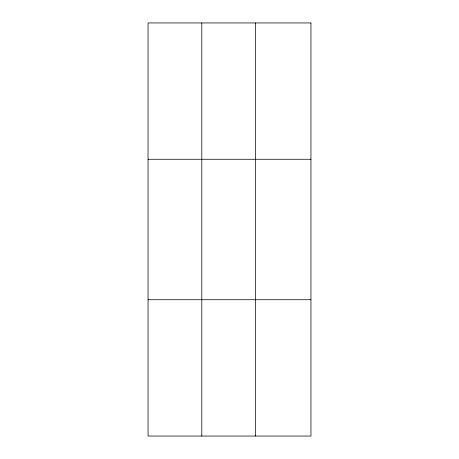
<?xml version="1.0" encoding="UTF-8"?>
<svg xmlns="http://www.w3.org/2000/svg" width="459" height="459" viewBox="0 0 459 459"><rect width="100%" height="100%" fill="white"/><g stroke="black" fill="none" stroke-linecap="round" stroke-linejoin="round"><path stroke-width="0.69" d="M201.805 22.95L201.805 436.05M255.565 22.95L255.565 436.05M148.045 159.273L310.955 159.273M148.045 299.727L310.955 299.727M310.955 22.95L310.955 436.05L148.045 436.05L148.045 22.95L310.955 22.95"/></g></svg>
